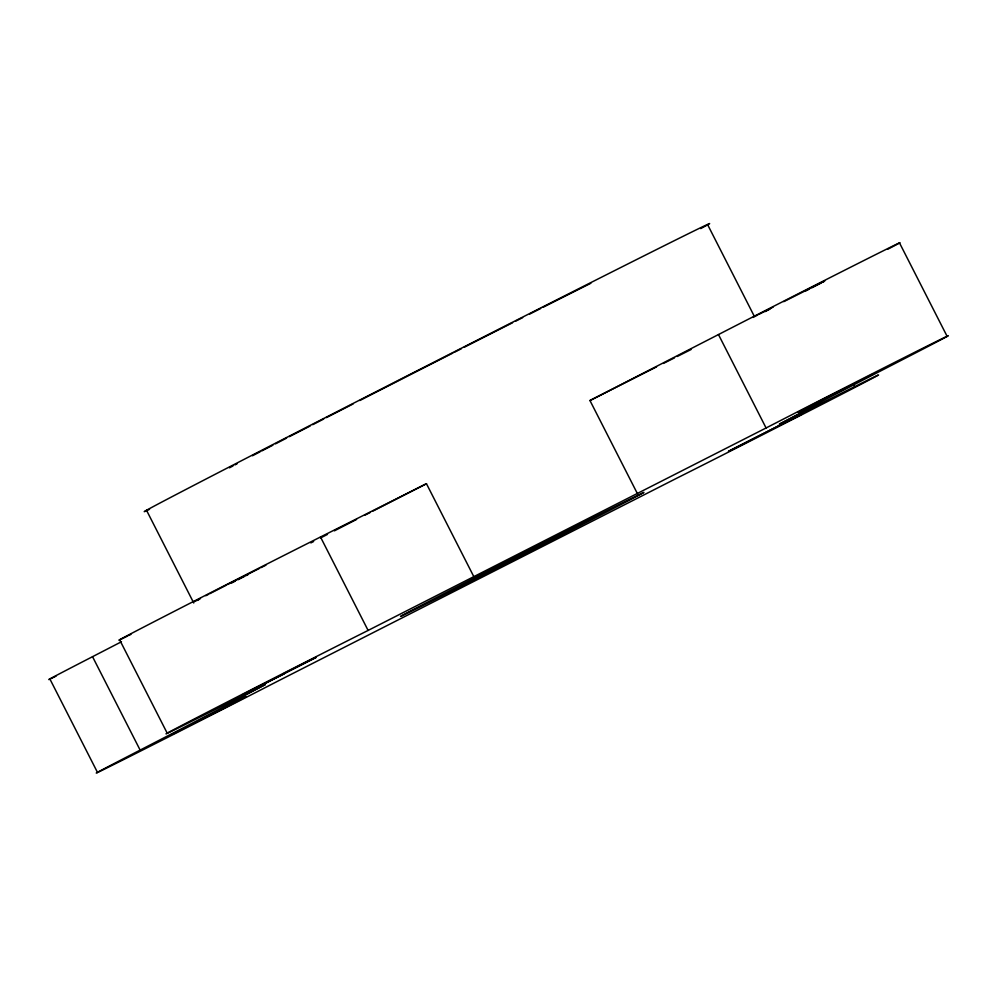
<?xml version="1.0" encoding="UTF-8"?>
<svg xmlns="http://www.w3.org/2000/svg" width="997" height="997" viewBox="0 0 997 997"><rect width="100%" height="100%" fill="white"/><g stroke="black" fill="none" stroke-linecap="round" stroke-linejoin="round"><path stroke-width="1.5" d="M194.39 601.677L200.484 598.474M822.276 282.35L824.743 281.029L783.779 301.63M753.059 317.432L757.882 314.915M821.079 282.974L811.969 287.697M205.793 595.72L208.535 594.312M56.019 676.14A126.544 0.661 -27 0 1 92.534 656.687L121.46 641.756M759.253 314.205L773.161 307.064M854.554 386.699A126.544 0.661 -27 0 1 834.713 397.853A126.544 0.661 -27 0 1 676.502 478.336L278.524 680.777A126.544 0.661 -27 0 1 120.301 761.259A126.544 0.661 -27 0 1 140.141 750.105L244.801 696.08L241.71 697.115L265.302 684.565L190.041 722.065A126.544 0.661 -27 0 1 209.881 710.911A126.544 0.661 -27 0 1 368.105 630.428L766.082 427.975A126.544 0.661 -27 0 1 924.306 347.492A126.544 0.661 -27 0 1 904.466 358.646L799.806 412.671L802.897 411.649L779.305 424.199L854.554 386.699L853.158 383.945M209.744 593.689L226.369 585.177M245.985 575.655L248.39 574.409M310.865 542.916L313.631 541.496M320.56 537.944L327.477 534.392M334.406 530.84L356.565 519.462M637.569 493.951L589.962 400.532L718.476 334.556A126.544 0.661 -27 0 1 859.95 262.498A126.544 0.661 -27 0 1 887.604 249.312M805.788 290.875L809.402 289.018M227.59 584.554L236.127 580.204M237.922 579.768L244.639 576.341M231.703 582.946L235.354 581.077M364.877 515.187L370.348 512.396M373.09 511L426.454 483.707L474.061 577.126M284.182 673.885L241.997 695.108L316.149 657.384L283.721 673.623M237.473 579.519L259.594 568.327M765.098 311.587L769.946 309.132M589.962 400.532L656.524 366.896M663.429 363.419L674.495 357.861M677.25 356.477L691.071 349.523M127.566 636.049A126.544 0.661 -27 0 1 174.5 611.211A126.544 0.661 -27 0 1 320.498 536.997L426.454 483.707M260.977 567.629L265.912 565.174M197.032 600.456L199.5 599.234M899.543 242.981L947.15 336.4M707.696 224.799L754.231 316.149M718.476 334.556L766.082 427.975M320.498 536.997L368.105 630.428M146.509 510.265L193.754 602.998M119.59 639.725L167.197 733.156M92.534 656.687L140.141 750.105M49.85 678.932L97.457 772.351M149.55 509.305A317.382 1.658 -27 0 1 435.976 361.151A317.382 1.658 -27 0 1 700.692 228.6M229.472 467.805A232.775 1.221 -27 0 1 233.036 465.923M234.993 464.889A232.775 1.221 -27 0 1 237.087 463.792M252.49 455.754A232.775 1.221 -27 0 1 260.167 451.766M261.775 450.931A232.775 1.221 -27 0 1 272.854 445.198M275.484 443.839A232.775 1.221 -27 0 1 286.55 438.132M289.429 436.649A232.775 1.221 -27 0 1 310.104 426.018M312.759 424.647A232.775 1.221 -27 0 1 323.676 419.039M326.48 417.606A232.775 1.221 -27 0 1 353.125 403.935M359.842 400.507A232.775 1.221 -27 0 1 452.9 353.025M454.308 352.315A232.775 1.221 -27 0 1 461.324 348.738M464.141 347.317A232.775 1.221 -27 0 1 512.57 322.729M515.461 321.271A232.775 1.221 -27 0 1 522.64 317.632M529.694 314.067A232.775 1.221 -27 0 1 540.636 308.534M543.303 307.188A232.775 1.221 -27 0 1 590.86 283.248M130.943 634.379A126.544 0.661 -27 0 1 128.625 635.525M174.724 732.982L172.257 734.303L246.409 696.579L174.724 732.982M800.653 410.851L798.186 412.172L872.35 374.448L800.653 410.851M730.913 450.058L728.446 451.379L802.61 413.655L730.913 450.058M448.962 592.38A136.315 0.71 -27 0 0 642.816 493.079A136.315 0.71 -27 0 0 475.133 577.674A136.315 0.71 -27 0 0 448.962 592.38"/></g></svg>
